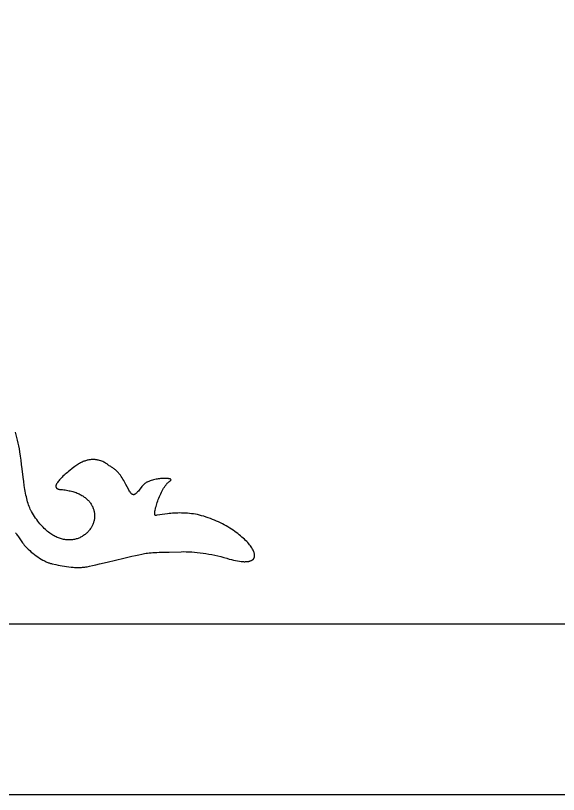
# Model space of a CAD drawing. Extents: x -592 to 638, y 287 to 852.
# Drawn here: x -464.8 to -337.7, y 287.1 to 469.6 of the extents above; entities that cross this region are included whole.
import ezdxf

# ---------------------------------------------------------------- set-up
doc = ezdxf.new("R2010")
doc.units = 0
doc.layers.add('COUCHE_1', color=18, linetype='CONTINUOUS')
doc.layers.add('LAYER_1', color=174, linetype='CONTINUOUS')

msp = doc.modelspace()

# ---------------------------------------------------------------- linework, layer by layer
at = {"layer": 'COUCHE_1'}
msp.add_lwpolyline([(-591.86, 287.13), (638.14, 287.13), (638.14, 852.13), (-591.86, 852.13)], close=True, dxfattribs=at)
at = {"layer": 'LAYER_1'}
msp.add_lwpolyline([(-551.86, 812.13), (-551.86, 327.13), (598.14, 327.13), (598.14, 812.13)], close=True, dxfattribs=at)
msp.add_lwpolyline([(-464.79, 348.41), (-464.66, 348.25), (-464.52, 348.08), (-464.38, 347.89), (-464.24, 347.68), (-463.63, 346.77), (-463.29, 346.29), (-463.12, 346.04), (-462.94, 345.81), (-462.75, 345.57), (-462.56, 345.34), (-462.36, 345.12), (-462.16, 344.91), (-461.81, 344.58), (-461.46, 344.25), (-461.09, 343.93), (-460.71, 343.62), (-460.32, 343.32), (-459.93, 343.04), (-459.54, 342.77), (-459.15, 342.51), (-458.76, 342.27), (-458.37, 342.05), (-458.18, 341.94), (-457.99, 341.84), (-457.8, 341.75), (-457.61, 341.66), (-457.43, 341.58), (-457.24, 341.5), (-457.07, 341.43), (-456.89, 341.37), (-456.72, 341.31), (-456.55, 341.26), (-456.38, 341.21), (-456.22, 341.18), (-455.3, 340.97), (-454.82, 340.87), (-454.33, 340.77), (-453.83, 340.68), (-453.32, 340.59), (-452.81, 340.51), (-452.29, 340.44), (-451.77, 340.38), (-451.5, 340.36), (-451.24, 340.34), (-450.97, 340.32), (-450.7, 340.31), (-450.44, 340.31), (-450.17, 340.3), (-449.9, 340.31), (-449.63, 340.32), (-449.36, 340.33), (-449.09, 340.35), (-448.82, 340.38), (-448.55, 340.41), (-448.29, 340.45), (-448.02, 340.49), (-447.43, 340.61), (-446.74, 340.75), (-445.98, 340.92), (-445.14, 341.12), (-443.32, 341.55), (-441.38, 342.02), (-439.42, 342.49), (-438.47, 342.71), (-437.56, 342.92), (-436.7, 343.12), (-435.9, 343.29), (-435.17, 343.44), (-434.54, 343.56), (-434.2, 343.62), (-433.84, 343.67), (-433.45, 343.71), (-433.04, 343.75), (-432.61, 343.78), (-432.15, 343.81), (-431.66, 343.84), (-431.15, 343.86), (-430.05, 343.9), (-428.83, 343.93), (-426.02, 344), (-425.42, 344.01), (-424.8, 344), (-424.17, 343.98), (-423.53, 343.94), (-422.87, 343.9), (-422.21, 343.83), (-421.54, 343.76), (-420.86, 343.67), (-420.18, 343.56), (-419.49, 343.44), (-418.8, 343.31), (-418.1, 343.17), (-417.41, 343.01), (-416.71, 342.84), (-416.02, 342.65), (-415.33, 342.45), (-414.76, 342.28), (-414.22, 342.14), (-413.71, 342.02), (-413.23, 341.91), (-412.77, 341.83), (-412.34, 341.76), (-411.94, 341.71), (-411.75, 341.69), (-411.56, 341.68), (-411.38, 341.67), (-411.21, 341.66), (-411.05, 341.66), (-410.89, 341.67), (-410.73, 341.67), (-410.59, 341.68), (-410.45, 341.7), (-410.31, 341.72), (-410.18, 341.74), (-410.06, 341.77), (-409.94, 341.8), (-409.83, 341.83), (-409.73, 341.86), (-409.63, 341.9), (-409.53, 341.95), (-409.45, 342), (-409.36, 342.05), (-409.29, 342.1), (-409.22, 342.15), (-409.15, 342.21), (-409.09, 342.28), (-409.04, 342.34), (-408.99, 342.41), (-408.95, 342.48), (-408.91, 342.55), (-408.88, 342.63), (-408.85, 342.71), (-408.83, 342.79), (-408.81, 342.88), (-408.8, 342.96), (-408.8, 343.05), (-408.8, 343.14), (-408.8, 343.24), (-408.81, 343.33), (-408.82, 343.43), (-408.84, 343.53), (-408.86, 343.63), (-408.89, 343.73), (-408.93, 343.84), (-408.96, 343.95), (-409.05, 344.17), (-409.16, 344.39), (-409.29, 344.63), (-409.43, 344.87), (-409.59, 345.11), (-409.77, 345.36), (-409.96, 345.61), (-410.17, 345.86), (-410.4, 346.12), (-410.64, 346.38), (-410.9, 346.65), (-411.17, 346.91), (-411.46, 347.18), (-411.76, 347.44), (-412.07, 347.71), (-412.4, 347.98), (-412.74, 348.24), (-413.09, 348.5), (-413.46, 348.77), (-413.83, 349.03), (-414.22, 349.28), (-414.62, 349.54), (-415.03, 349.79), (-415.45, 350.03), (-415.89, 350.27), (-416.33, 350.5), (-416.78, 350.73), (-417.24, 350.96), (-417.71, 351.17), (-418.18, 351.38), (-418.67, 351.58), (-419.16, 351.77), (-419.66, 351.95), (-420.17, 352.13), (-420.68, 352.29), (-421.2, 352.44), (-421.44, 352.51), (-421.67, 352.57), (-421.91, 352.63), (-422.15, 352.68), (-422.62, 352.77), (-423.1, 352.85), (-423.57, 352.91), (-424.04, 352.97), (-424.51, 353.01), (-424.98, 353.04), (-425.44, 353.06), (-425.89, 353.06), (-426.33, 353.07), (-426.77, 353.06), (-427.2, 353.04), (-427.62, 353.02), (-428.02, 353), (-428.41, 352.97), (-428.79, 352.93), (-429.16, 352.89), (-429.83, 352.81), (-430.44, 352.73), (-430.96, 352.65), (-431.72, 352.54), (-431.85, 352.52), (-431.95, 352.52), (-432.02, 352.52), (-432.04, 352.52), (-432.05, 352.52), (-432.08, 352.54), (-432.11, 352.57), (-432.13, 352.61), (-432.14, 352.66), (-432.16, 352.71), (-432.17, 352.78), (-432.17, 352.84), (-432.18, 352.92), (-432.17, 353.09), (-432.15, 353.29), (-432.12, 353.52), (-432.08, 353.76), (-432.03, 354.02), (-431.96, 354.3), (-431.88, 354.6), (-431.79, 354.9), (-431.7, 355.22), (-431.59, 355.55), (-431.47, 355.89), (-431.35, 356.23), (-431.22, 356.57), (-431.07, 356.91), (-430.93, 357.25), (-430.77, 357.59), (-430.61, 357.92), (-430.44, 358.24), (-430.27, 358.56), (-430.09, 358.86), (-429.91, 359.15), (-429.73, 359.42), (-429.54, 359.67), (-429.44, 359.79), (-429.35, 359.91), (-429.25, 360.02), (-429.15, 360.12), (-429.05, 360.22), (-428.96, 360.31), (-428.86, 360.39), (-428.76, 360.47), (-428.66, 360.54), (-428.56, 360.6), (-428.47, 360.66), (-428.43, 360.69), (-428.41, 360.71), (-428.38, 360.74), (-428.37, 360.77), (-428.36, 360.8), (-428.35, 360.82), (-428.35, 360.85), (-428.36, 360.87), (-428.37, 360.9), (-428.39, 360.92), (-428.41, 360.94), (-428.44, 360.96), (-428.51, 361.01), (-428.6, 361.04), (-428.71, 361.08), (-428.84, 361.11), (-428.98, 361.13), (-429.14, 361.15), (-429.31, 361.17), (-429.49, 361.18), (-429.69, 361.19), (-429.9, 361.19), (-430.12, 361.18), (-430.35, 361.17), (-430.59, 361.15), (-430.84, 361.13), (-431.09, 361.1), (-431.35, 361.06), (-431.61, 361.02), (-431.88, 360.96), (-432.15, 360.91), (-432.43, 360.84), (-432.7, 360.76), (-432.98, 360.68), (-433.25, 360.59), (-433.53, 360.48), (-433.8, 360.37), (-433.92, 360.32), (-434.04, 360.26), (-434.15, 360.19), (-434.26, 360.12), (-434.36, 360.05), (-434.46, 359.97), (-434.56, 359.89), (-434.65, 359.81), (-434.84, 359.63), (-435.01, 359.44), (-435.18, 359.24), (-435.35, 359.04), (-435.67, 358.63), (-435.84, 358.42), (-436.01, 358.22), (-436.19, 358.02), (-436.37, 357.84), (-436.47, 357.75), (-436.57, 357.66), (-436.67, 357.57), (-436.78, 357.49), (-436.85, 357.45), (-436.92, 357.41), (-436.99, 357.38), (-437.06, 357.36), (-437.13, 357.36), (-437.2, 357.36), (-437.26, 357.37), (-437.33, 357.38), (-437.39, 357.41), (-437.46, 357.45), (-437.52, 357.49), (-437.58, 357.54), (-437.65, 357.6), (-437.71, 357.66), (-437.77, 357.74), (-437.84, 357.81), (-437.96, 357.99), (-438.09, 358.19), (-438.22, 358.41), (-438.35, 358.64), (-438.63, 359.17), (-438.93, 359.74), (-439.09, 360.04), (-439.26, 360.35), (-439.43, 360.66), (-439.62, 360.97), (-439.81, 361.28), (-440.02, 361.59), (-440.23, 361.9), (-440.46, 362.2), (-440.58, 362.34), (-440.7, 362.49), (-440.83, 362.63), (-440.96, 362.77), (-441.09, 362.9), (-441.23, 363.03), (-441.37, 363.16), (-441.51, 363.28), (-441.66, 363.4), (-441.81, 363.52), (-441.97, 363.63), (-442.13, 363.73), (-442.29, 363.83), (-442.46, 363.93), (-442.64, 364.01), (-442.81, 364.1), (-442.97, 364.24), (-443.15, 364.39), (-443.27, 364.48), (-443.41, 364.58), (-443.56, 364.68), (-443.73, 364.78), (-443.92, 364.89), (-444.12, 365), (-444.34, 365.1), (-444.57, 365.2), (-444.82, 365.29), (-445.08, 365.37), (-445.35, 365.44), (-445.49, 365.48), (-445.64, 365.5), (-445.79, 365.53), (-445.94, 365.55), (-446.09, 365.57), (-446.25, 365.58), (-446.41, 365.59), (-446.58, 365.59), (-446.74, 365.59), (-446.91, 365.58), (-447.09, 365.57), (-447.26, 365.55), (-447.44, 365.53), (-447.62, 365.5), (-447.81, 365.46), (-447.99, 365.42), (-448.18, 365.37), (-448.38, 365.32), (-448.57, 365.25), (-448.77, 365.18), (-448.97, 365.1), (-449.17, 365.01), (-449.37, 364.92), (-449.58, 364.81), (-449.79, 364.7), (-450, 364.58), (-450.21, 364.44), (-450.43, 364.3), (-450.65, 364.15), (-450.87, 363.99), (-451.48, 363.53), (-452.07, 363.06), (-452.35, 362.83), (-452.63, 362.59), (-452.9, 362.36), (-453.17, 362.13), (-453.42, 361.91), (-453.66, 361.68), (-453.89, 361.46), (-454.1, 361.25), (-454.3, 361.03), (-454.49, 360.83), (-454.66, 360.63), (-454.81, 360.43), (-454.95, 360.25), (-455.06, 360.06), (-455.16, 359.89), (-455.2, 359.81), (-455.23, 359.73), (-455.26, 359.65), (-455.28, 359.57), (-455.3, 359.49), (-455.31, 359.42), (-455.32, 359.35), (-455.32, 359.28), (-455.31, 359.22), (-455.3, 359.16), (-455.28, 359.1), (-455.26, 359.04), (-455.22, 358.99), (-455.18, 358.94), (-455.14, 358.89), (-455.08, 358.84), (-455.02, 358.8), (-454.96, 358.76), (-454.88, 358.72), (-454.8, 358.69), (-454.71, 358.66), (-454.61, 358.64), (-454.5, 358.61), (-454.39, 358.59), (-454.27, 358.58), (-454.13, 358.57), (-453.8, 358.54), (-453.47, 358.5), (-453.15, 358.46), (-452.84, 358.42), (-452.53, 358.36), (-452.24, 358.3), (-451.95, 358.24), (-451.66, 358.17), (-451.39, 358.09), (-451.12, 358.01), (-450.86, 357.93), (-450.61, 357.84), (-450.36, 357.74), (-450.13, 357.64), (-449.9, 357.54), (-449.67, 357.43), (-449.46, 357.31), (-449.25, 357.19), (-449.05, 357.07), (-448.85, 356.94), (-448.67, 356.81), (-448.49, 356.68), (-448.31, 356.54), (-448.15, 356.4), (-447.99, 356.26), (-447.84, 356.11), (-447.7, 355.96), (-447.56, 355.81), (-447.43, 355.65), (-447.31, 355.5), (-447.19, 355.34), (-447.08, 355.17), (-446.98, 355.01), (-446.88, 354.84), (-446.79, 354.67), (-446.71, 354.5), (-446.64, 354.33), (-446.57, 354.16), (-446.51, 353.98), (-446.45, 353.8), (-446.41, 353.63), (-446.36, 353.45), (-446.33, 353.27), (-446.3, 353.09), (-446.28, 352.91), (-446.27, 352.73), (-446.26, 352.55), (-446.26, 352.37), (-446.26, 352.19), (-446.27, 352.01), (-446.29, 351.83), (-446.32, 351.65), (-446.35, 351.47), (-446.38, 351.29), (-446.43, 351.11), (-446.48, 350.94), (-446.53, 350.76), (-446.6, 350.59), (-446.67, 350.41), (-446.74, 350.24), (-446.82, 350.07), (-446.91, 349.9), (-447, 349.74), (-447.1, 349.57), (-447.22, 349.4), (-447.34, 349.24), (-447.46, 349.07), (-447.59, 348.91), (-447.73, 348.76), (-447.87, 348.61), (-448.01, 348.46), (-448.17, 348.32), (-448.32, 348.18), (-448.48, 348.05), (-448.65, 347.92), (-448.82, 347.8), (-449, 347.69), (-449.18, 347.58), (-449.36, 347.47), (-449.55, 347.37), (-449.74, 347.28), (-449.94, 347.2), (-450.14, 347.12), (-450.34, 347.05), (-450.55, 346.99), (-450.76, 346.93), (-450.97, 346.88), (-451.19, 346.84), (-451.41, 346.8), (-451.63, 346.78), (-451.86, 346.76), (-452.09, 346.75), (-452.32, 346.75), (-452.55, 346.76), (-452.79, 346.77), (-453.02, 346.8), (-453.26, 346.83), (-453.51, 346.87), (-453.75, 346.93), (-454, 346.99), (-454.24, 347.06), (-454.49, 347.15), (-454.74, 347.24), (-454.99, 347.34), (-455.24, 347.46), (-455.49, 347.58), (-455.75, 347.72), (-456, 347.86), (-456.26, 348.02), (-456.51, 348.19), (-456.77, 348.37), (-457.02, 348.56), (-457.28, 348.77), (-457.53, 348.99), (-457.79, 349.22), (-458.04, 349.46), (-458.3, 349.71), (-458.55, 349.98), (-458.81, 350.26), (-459.06, 350.55), (-459.31, 350.86), (-459.56, 351.18), (-459.81, 351.52), (-460.06, 351.86), (-460.3, 352.23), (-460.55, 352.6), (-460.79, 352.99), (-461.03, 353.4), (-461.11, 353.54), (-461.18, 353.68), (-461.33, 353.97), (-461.46, 354.28), (-461.59, 354.61), (-461.72, 354.95), (-461.83, 355.31), (-461.94, 355.68), (-462.05, 356.06), (-462.14, 356.46), (-462.24, 356.86), (-462.33, 357.28), (-462.41, 357.71), (-462.49, 358.15), (-462.57, 358.6), (-462.64, 359.05), (-462.72, 359.52), (-462.85, 360.46), (-462.98, 361.43), (-463.23, 363.41), (-463.35, 364.41), (-463.48, 365.41), (-463.61, 366.4), (-463.76, 367.38), (-463.87, 368.09), (-464, 368.77), (-464.14, 369.44), (-464.29, 370.1), (-464.44, 370.74), (-464.61, 371.37), (-464.78, 371.98)], dxfattribs=at)

doc.saveas('drawing.dxf')
